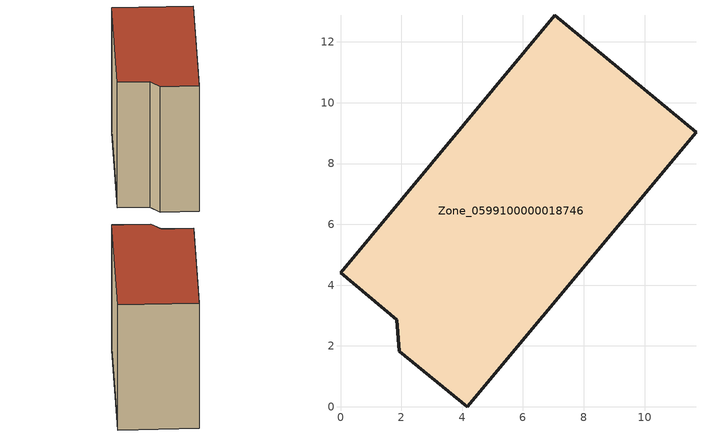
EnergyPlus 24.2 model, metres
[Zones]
Zone_0599100000018746
 floor ground (C_G): 1.93,1.83 1.85,2.87 0,4.41 7.05,12.88 11.69,9.03 4.17,0 z0
 wall outside (C_F): 1.85,2.87 1.93,1.83 4.17,0 11.69,9.03 7.05,12.88 0,4.41 1.85,2.87 z0:10.76
 roof outside (C_R): 7.05,12.88 0,4.41 1.85,2.87 1.93,1.83 4.17,0 11.69,9.03 z10.76
[BUILDING]
Pand.0599100000018746: North Axis=0; Terrain=City; Loads Convergence Tolerance Value=0.04; Temperature Convergence Tolerance Value=0.4; Solar Distribution=FullExterior; Maximum Number of Warmup Days=25; Minimum Number of Warmup Days=1
[Site:Location]
Rotterdam.The.Hague.AP_ZH_NLD Design_Conditions: Latitude=51.96; Longitude=4.45; Time Zone=1; Elevation=-4.5
[SITE:GROUNDTEMPERATURE:BUILDINGSURFACE]
18, 18, 18, 18, 18, 18, 18, 18, 18, 18, 18, 18
[MATERIAL] Thermal Absorptance=0.9; Solar Absorptance=0.7; Visible Absorptance=0.7
Name | Roughness | Thickness | Conductivity | Density | Specific Heat
G.TI.1946 | MediumSmooth | 0.15 | 1 | 540 | 1210
F.TI.1946 | Rough | 0.3 | 0.857143 | 1920 | 840
R.TI.1946 | MediumRough | 0.2 | 0.1 | 1500 | 1000
[CONSTRUCTION]
C_G: G.TI.1946
C_F: F.TI.1946
C_R: R.TI.1946
[ZONE]
Zone_0599100000018746: Type=1; Multiplier=1; Ceiling Height=Autocalculate; Volume=Autocalculate; Floor Area=autocalculate; Part of Total Floor Area=Yes
[ZONEINFILTRATION:DESIGNFLOWRATE]
Infil_Zone_0599100000018746: Zone or ZoneList or Space or SpaceList=Zone_0599100000018746; Schedule=AlwaysOn; Design Flow Rate Calculation Method=Flow/Area; Flow Rate per Floor Area=0.003; Constant Term Coefficient=1; Temperature Term Coefficient=0; Velocity Term Coefficient=0; Velocity Squared Term Coefficient=0
[HVACTEMPLATE:ZONE:IDEALLOADSAIRSYSTEM]
Zone_0599100000018746: Maximum Heating Supply Air Temperature=50; Minimum Cooling Supply Air Temperature=13; Maximum Heating Supply Air Humidity Ratio=0.0156; Minimum Cooling Supply Air Humidity Ratio=0.0077; Heating Limit=NoLimit; Cooling Limit=NoLimit; Dehumidification Control Type=ConstantSensibleHeatRatio; Cooling Sensible Heat Ratio=0.7; Dehumidification Setpoint=60; Humidification Control Type=None; Humidification Setpoint=30; Outdoor Air Method=None; Outdoor Air Flow Rate per Person=0.00944; Outdoor Air Flow Rate per Zone Floor Area=0; Outdoor Air Flow Rate per Zone=0; Demand Controlled Ventilation Type=None; Outdoor Air Economizer Type=NoEconomizer; Heat Recovery Type=None; Sensible Heat Recovery Effectiveness=0.7; Latent Heat Recovery Effectiveness=0.65
[ZONECONTROL:THERMOSTAT]
ThermostatControl_Zone_0599100000018746: Zone or ZoneList=Zone_0599100000018746; Control Type Schedule=DualSetpointControlType; Control 1=Thermostat_Zone_0599100000018746; Temperature Difference Between Cutout And Setpoint=0
[THERMOSTATSETPOINT:DUALSETPOINT]
Thermostat_Zone_0599100000018746: Heating Setpoint Temperature Schedule=HeatingSetpoint_Zone_0599100000018746; Cooling Setpoint Temperature Schedule=CoolingSetpoint_Zone_0599100000018746
[SCHEDULE:COMPACT]
HeatingSetpoint_Zone_0599100000018746: Through: 12/31, For: AllDays, Until: 24:00, 21
CoolingSetpoint_Zone_0599100000018746: Through: 12/31, For: AllDays, Until: 24:00, 24
DualSetpointControlType: Through: 12/31, For: AllDays, Until: 24:00, 4
AlwaysOn: Through: 12/31, For: AllDays, Until: 24:00, 1
